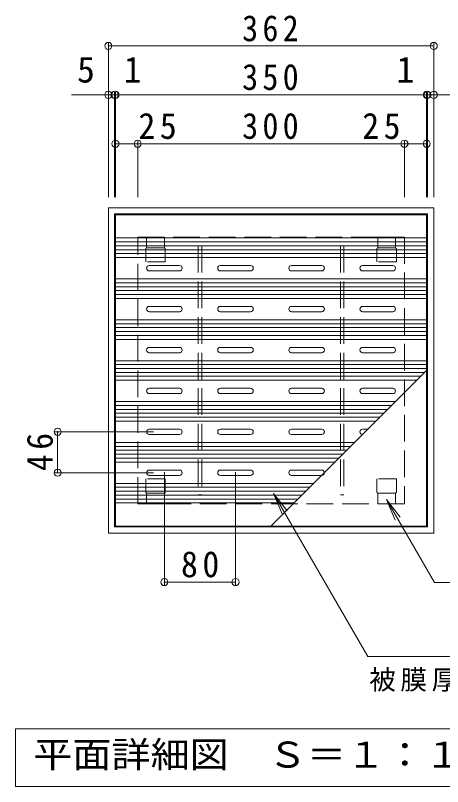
# Model space of a CAD drawing. Units: millimetres on the paper, enlarged 2 times, with parts at other scales. Extents: x -335 to 309, y -275 to 232.
# Drawn here: x -41 to 55.1, y 58.1 to 231.6 of the extents above; entities that cross this region are included whole.
import ezdxf
from ezdxf.enums import TextEntityAlignment as Align

# ---------------------------------------------------------------- set-up
doc = ezdxf.new("R2010")
doc.units = ezdxf.units.MM
doc.header["$LTSCALE"] = 2
doc.header["$PDMODE"] = 32
doc.header["$PDSIZE"] = 1.6
doc.linetypes.add('DASHED2', pattern=[3, 2, -1])
doc.linetypes.add('DASHED3', pattern=[4, 3, -1])
doc.layers.add('C-0', color=2, linetype='Continuous')
for name, color, linetype, lineweight in [('C-1', 2, 'Continuous', 9), ('C-2', 3, 'Continuous', 9), ('C-4', 7, 'Continuous', 9), ('C-5', 7, 'Continuous', 9), ('C-9', 4, 'DASHED2', 9), ('C-A', 3, 'Continuous', 9), ('C-B', 6, 'DASHED3', 9)]:
    doc.layers.add(name, color=color, linetype=linetype, lineweight=lineweight)
doc.styles.add('ＭＳ ゴシック', font='')
doc.styles.get('ＭＳ ゴシック').set_extended_font_data('MS Gothic')

msp = doc.modelspace()

# ---------------------------------------------------------------- linework, layer by layer
at = {"layer": 'C-1'}
for p, q in [((53.075, 188.335), (-20.125, 188.335)), ((-20.125, 115.135), (-20.125, 188.335)), ((51.675, 186.935), (-18.725, 186.935)), ((-18.725, 116.535), (-18.725, 186.935))]:
    msp.add_line(p, q, dxfattribs=at)
for points in [[(53.075, 188.335), (53.075, 115.135), (-20.125, 115.135)], [(51.675, 186.935), (51.675, 116.535), (-18.725, 116.535)]]:
    msp.add_lwpolyline(points, dxfattribs=at)
at = {"layer": 'C-1', "linetype": 'DASHED3'}
msp.add_lwpolyline([(46.475, 181.735), (46.475, 121.735), (-13.525, 121.735), (-13.525, 181.735)], close=True, dxfattribs=at)
at = {"layer": 'C-2'}
for p in [(-18.525, 116.735), (51.475, 186.735)]:
    msp.add_line(p, (-18.525, 186.735), dxfattribs=at)
msp.add_lwpolyline([(51.475, 186.735), (51.475, 116.735), (-18.525, 116.735)], dxfattribs=at)
at = {"layer": 'C-4'}
for p, q in [((-20.125, 190.735), (-20.125, 225.335)), ((-20.125, 224.735), (53.075, 224.735)), ((53.075, 190.735), (53.075, 225.335)), ((-28.388, 213.735), (62.026, 213.735)), ((-18.725, 190.735), (-18.725, 214.335)), ((-18.525, 190.735), (-18.525, 214.335)), ((51.475, 190.735), (51.475, 214.335)), ((51.675, 190.735), (51.675, 214.335)), ((-13.525, 190.735), (-13.525, 203.335)), ((46.475, 190.735), (46.475, 203.335)), ((-18.525, 202.735), (51.475, 202.735)), ((-9.994, 137.935), (-32.125, 137.935)), ((-31.525, 137.935), (-31.525, 128.735)), ((-9.994, 128.735), (-32.125, 128.735)), ((-7.525, 128.826), (-7.525, 103.535)), ((8.475, 128.826), (8.475, 103.535)), ((-7.525, 104.135), (8.475, 104.135))]:
    msp.add_line(p, q, dxfattribs=at)
for p in [(-20.125, 224.735), (53.075, 224.735), (-20.125, 213.735), (-18.725, 213.735), (-18.525, 213.735), (51.475, 213.735), (51.675, 213.735), (53.075, 213.735), (-18.525, 202.735), (-13.525, 202.735), (46.475, 202.735), (51.475, 202.735), (-31.525, 137.935), (-31.525, 128.735), (-7.525, 104.135), (8.475, 104.135)]:
    msp.add_point(p, dxfattribs=at)
at = {"layer": 'C-5'}
for p, q in [((17.027, 124.094), (20.071, 120.127)), ((17.027, 124.094), (18.94, 119.474)), ((38.228, 87.372), (17.027, 124.094)), ((42.465, 122.707), (53.249, 104.029)), ((42.465, 122.707), (45.509, 118.741)), ((42.465, 122.707), (44.378, 118.088)), ((53.249, 104.029), (107.843, 104.029)), ((38.228, 87.372), (133.311, 87.372)), ((-41.025, 71.135), (73.976, 71.135)), ((-41.025, 58.135), (-41.025, 71.135))]:
    msp.add_line(p, q, dxfattribs=at)
msp.add_lwpolyline([(73.976, 71.135), (73.976, 58.135), (-41.025, 58.135)], dxfattribs=at)
at = {"layer": 'C-9'}
for p, q in [((-11.525, 179.318), (-11.525, 181.735)), ((-11.525, 181.735), (-7.525, 181.735)), ((-7.525, 179.318), (-7.525, 181.735)), ((40.475, 179.318), (40.475, 181.735)), ((40.475, 181.735), (44.475, 181.735)), ((44.475, 179.318), (44.475, 181.735)), ((-11.724, 179.035), (-11.724, 176.135)), ((-11.425, 179.335), (-7.624, 179.335)), ((-7.325, 179.035), (-7.325, 176.135)), ((40.275, 179.035), (40.275, 176.135)), ((40.575, 179.335), (44.375, 179.335)), ((44.675, 179.035), (44.675, 176.135)), ((-7.325, 176.135), (-11.724, 176.135)), ((44.675, 176.135), (40.275, 176.135)), ((-11.724, 124.435), (-11.724, 127.335)), ((-7.325, 127.335), (-11.724, 127.335)), ((-7.325, 124.435), (-7.325, 127.335)), ((40.275, 124.435), (40.275, 127.335)), ((44.675, 127.335), (40.275, 127.335)), ((44.675, 124.435), (44.675, 127.335)), ((-11.525, 124.152), (-11.525, 121.735)), ((-11.425, 124.135), (-7.624, 124.135)), ((-7.525, 124.152), (-7.525, 121.735)), ((40.475, 124.152), (40.475, 121.735)), ((40.575, 124.135), (44.375, 124.135)), ((44.475, 124.152), (44.475, 121.735)), ((-11.525, 121.735), (-7.525, 121.735)), ((40.475, 121.735), (44.475, 121.735))]:
    msp.add_line(p, q, dxfattribs=at)
for centre, start, end in [((-11.425, 179.035), 90, 180), ((-7.624, 179.035), 0, 90), ((40.575, 179.035), 90, 180), ((44.375, 179.035), 0, 90), ((-11.425, 124.435), 180, 270), ((-7.624, 124.435), 270, 0), ((40.575, 124.435), 180, 270), ((44.375, 124.435), 270, 0)]:
    msp.add_arc(centre, 0.3, start, end, dxfattribs=at)
at = {"layer": 'C-A'}
for p, q in [((-18.525, 181.535), (51.475, 181.535)), ((-18.525, 180.655), (51.475, 180.655)), ((-18.525, 179.775), (51.475, 179.775)), ((-18.525, 178.895), (51.475, 178.895)), ((-18.525, 178.015), (51.475, 178.015)), ((-18.525, 177.135), (51.475, 177.135)), ((-10.925, 175.335), (-4.125, 175.335)), ((5.075, 175.335), (11.875, 175.335)), ((21.076, 175.335), (27.876, 175.335)), ((37.075, 175.335), (43.875, 175.335)), ((-10.925, 174.135), (-4.125, 174.135)), ((5.075, 174.135), (11.875, 174.135)), ((21.076, 174.135), (27.876, 174.135)), ((37.075, 174.135), (43.875, 174.135)), ((-18.525, 172.335), (51.475, 172.335)), ((-18.525, 171.455), (51.475, 171.455)), ((-18.525, 170.575), (51.475, 170.575)), ((-18.525, 169.695), (51.475, 169.695)), ((-18.525, 168.815), (51.475, 168.815)), ((-18.525, 167.935), (51.475, 167.935)), ((-10.925, 166.135), (-4.125, 166.135)), ((-10.925, 164.935), (-4.125, 164.935)), ((5.075, 166.135), (11.875, 166.135)), ((5.075, 164.935), (11.875, 164.935)), ((21.076, 166.135), (27.876, 166.135)), ((21.076, 164.935), (27.876, 164.935)), ((37.075, 166.135), (43.875, 166.135)), ((37.075, 164.935), (43.875, 164.935)), ((-18.525, 163.135), (51.475, 163.135)), ((-18.525, 162.255), (51.475, 162.255)), ((-18.525, 161.375), (51.475, 161.375)), ((-18.525, 160.495), (51.475, 160.495)), ((-18.525, 159.615), (51.475, 159.615)), ((-18.525, 158.735), (51.475, 158.735)), ((-10.925, 156.935), (-4.125, 156.935)), ((5.075, 156.935), (11.875, 156.935)), ((21.076, 156.935), (27.876, 156.935)), ((37.075, 156.935), (43.875, 156.935)), ((-10.925, 155.735), (-4.125, 155.735)), ((5.075, 155.735), (11.875, 155.735)), ((21.076, 155.735), (27.876, 155.735)), ((37.075, 155.735), (43.875, 155.735)), ((-18.525, 153.935), (51.475, 153.935)), ((-18.525, 153.055), (51.475, 153.055)), ((-18.525, 152.175), (51.475, 152.175)), ((-18.525, 151.295), (51.036, 151.295)), ((51.475, 151.735), (16.375, 116.635)), ((-18.525, 150.415), (50.155, 150.415)), ((-18.525, 149.535), (49.276, 149.535)), ((-10.925, 147.735), (-4.125, 147.735)), ((5.075, 147.735), (11.875, 147.735)), ((21.076, 147.735), (27.876, 147.735)), ((37.075, 147.735), (43.875, 147.735)), ((-10.925, 146.535), (-4.125, 146.535)), ((5.075, 146.535), (11.875, 146.535)), ((21.076, 146.535), (27.876, 146.535)), ((37.075, 146.535), (43.875, 146.535)), ((-18.525, 144.735), (44.476, 144.735)), ((-18.525, 143.855), (43.596, 143.855)), ((-18.525, 142.975), (42.716, 142.975)), ((-18.525, 142.095), (41.836, 142.095)), ((-18.525, 141.215), (40.955, 141.215)), ((-18.525, 140.335), (40.076, 140.335)), ((-10.925, 138.535), (-4.125, 138.535)), ((-10.925, 137.335), (-4.125, 137.335)), ((5.075, 138.535), (11.875, 138.535)), ((5.075, 137.335), (11.875, 137.335)), ((21.076, 138.535), (27.876, 138.535)), ((21.076, 137.335), (27.876, 137.335)), ((37.075, 138.535), (38.275, 138.535)), ((-18.525, 135.535), (35.276, 135.535)), ((-18.525, 134.655), (34.396, 134.655)), ((-18.525, 133.775), (33.516, 133.775)), ((-18.525, 132.895), (32.636, 132.895)), ((-18.525, 132.015), (31.756, 132.015)), ((-18.525, 131.135), (30.875, 131.135)), ((-10.925, 129.335), (-4.125, 129.335)), ((5.075, 129.335), (11.875, 129.335)), ((21.076, 129.335), (27.876, 129.335)), ((-10.925, 128.135), (-4.125, 128.135)), ((5.075, 128.135), (11.875, 128.135)), ((21.076, 128.135), (27.876, 128.135)), ((-18.525, 126.335), (26.075, 126.335)), ((-18.525, 125.455), (25.196, 125.455)), ((-18.525, 124.575), (24.315, 124.575)), ((-18.525, 123.695), (23.436, 123.695)), ((-18.525, 122.815), (22.555, 122.815)), ((-18.525, 121.935), (21.676, 121.935))]:
    msp.add_line(p, q, dxfattribs=at)
for centre, start, end in [((-10.925, 174.735), 90, 270), ((-4.125, 174.735), 270, 90), ((5.075, 174.735), 90, 270), ((11.875, 174.735), 270, 90), ((21.076, 174.735), 90, 270), ((27.876, 174.735), 270, 90), ((37.075, 174.735), 90, 270), ((43.875, 174.735), 270, 90), ((-10.925, 165.535), 90, 270), ((-4.125, 165.535), 270, 90), ((5.075, 165.535), 90, 270), ((11.875, 165.535), 270, 90), ((21.076, 165.535), 90, 270), ((27.876, 165.535), 270, 90), ((37.075, 165.535), 90, 270), ((43.875, 165.535), 270, 90), ((-10.925, 156.335), 90, 270), ((-4.125, 156.335), 270, 90), ((5.075, 156.335), 90, 270), ((11.875, 156.335), 270, 90), ((21.076, 156.335), 90, 270), ((27.876, 156.335), 270, 90), ((37.075, 156.335), 90, 270), ((43.875, 156.335), 270, 90), ((-10.925, 147.135), 90, 270), ((-4.125, 147.135), 270, 90), ((5.075, 147.135), 90, 270), ((11.875, 147.135), 270, 90), ((21.076, 147.135), 90, 270), ((27.876, 147.135), 270, 90), ((37.075, 147.135), 90, 270), ((43.875, 147.135), 270, 90), ((-10.925, 137.935), 90, 270), ((-4.125, 137.935), 270, 90), ((5.075, 137.935), 90, 270), ((11.875, 137.935), 270, 90), ((21.076, 137.935), 90, 270), ((27.876, 137.935), 270, 90), ((37.075, 137.935), 90, 270), ((-10.925, 128.735), 90, 270), ((-4.125, 128.735), 270, 90), ((5.075, 128.735), 90, 270), ((11.875, 128.735), 270, 90), ((21.076, 128.735), 90, 270), ((27.876, 128.735), 270, 90)]:
    msp.add_arc(centre, 0.6, start, end, dxfattribs=at)
at = {"layer": 'C-B'}
for p, q in [((0.075, 179.735), (0.875, 179.735)), ((0.075, 179.735), (0.075, 123.735)), ((0.875, 179.735), (0.875, 123.735)), ((0.075, 123.735), (0.875, 123.735))]:
    msp.add_line(p, q, dxfattribs=at)
for points in [[(32.075, 179.735), (32.875, 179.735), (32.875, 123.735)], [(32.075, 179.735), (32.075, 123.735), (32.875, 123.735)]]:
    msp.add_lwpolyline(points, dxfattribs=at)

# ---------------------------------------------------------------- texts
at = {"layer": 'C-0', "style": 'ＭＳ ゴシック'}
msp.add_text('5', height=5.865, rotation=0.001, dxfattribs=at).set_placement((-27.153, 214.735), align=Align.BOTTOM_LEFT)
at = {"layer": 'C-0', "insert": (9.976, 225.699), "char_height": 5.865, "attachment_point": 7, "style": 'ＭＳ ゴシック'}
msp.add_mtext('\\T1.27;\\W0.9;362', dxfattribs=at)
at = {"layer": 'C-4', "color": 2, "style": 'ＭＳ ゴシック'}
for p in [(-16.651, 214.735), (44.694, 214.735)]:
    msp.add_text('1', height=5.865, rotation=0.001, dxfattribs=at).set_placement(p, align=Align.BOTTOM_LEFT)
at = {"layer": 'C-4', "color": 2, "char_height": 5.865, "attachment_point": 7, "style": 'ＭＳ ゴシック'}
for s, insert in [('\\T1.27;\\W0.9;350', (9.976, 214.735)), ('\\T1.27;\\W0.95;25', (-13.351, 203.735)), ('\\T1.27;\\W0.9;300', (9.976, 203.735)), ('\\T1.27;\\W0.95;25', (36.999, 203.735)), ('\\T1.27;\\W0.95;80', (-3.775, 105.135))]:
    msp.add_mtext(s, dxfattribs=dict(at, insert=insert))
at = {"layer": 'C-4', "color": 2, "insert": (-32.525, 129.085), "char_height": 5.865, "attachment_point": 7, "rotation": 90, "style": 'ＭＳ ゴシック'}
msp.add_mtext('\\T1.27;\\W0.95;46', dxfattribs=at)
at = {"layer": 'C-5', "color": 2, "style": 'ＭＳ ゴシック', "width": 1.1}
msp.add_text('平面詳細図\u3000Ｓ＝１：１０', height=5.865, dxfattribs=at).set_placement((-37.025, 60.635), align=Align.BOTTOM_LEFT)
at = {"layer": 'C-5', "insert": (38.555, 78.777), "char_height": 4.399, "attachment_point": 7, "style": 'ＭＳ ゴシック'}
msp.add_mtext('\\T1.17;被膜厚さ７５μ（色：グレ－）', dxfattribs=at)

doc.saveas('drawing.dxf')
